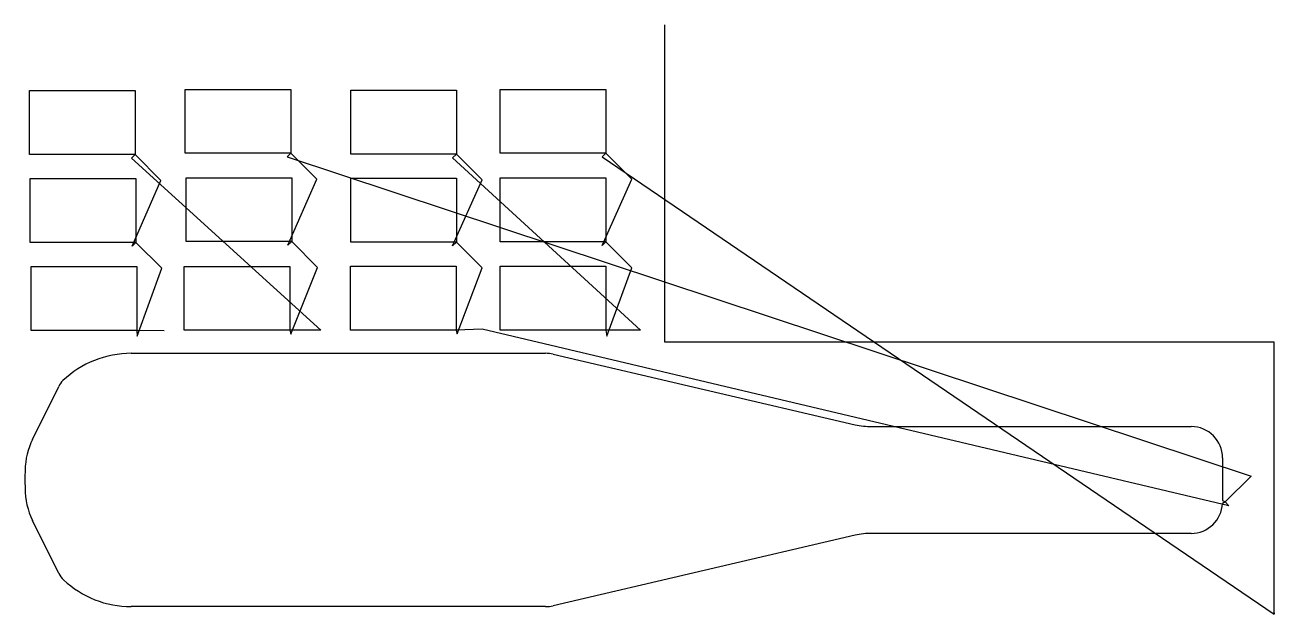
# Model space of a CAD drawing. Header units: metres. Extents: x 7 to 1201, y 0 to 563.
import ezdxf

# ---------------------------------------------------------------- set-up
doc = ezdxf.new("R2010")
doc.units = ezdxf.units.M

msp = doc.modelspace()

# ---------------------------------------------------------------- linework, layer by layer
at = {"layer": 'TOOL_0'}
for p, q in [((618.445, 561.745), (618.445, 562.745)), ((618.445, 259.823), (618.445, 561.745)), ((11.013, 439.06), (11.013, 500.06)), ((11.013, 500.06), (112.013, 500.06)), ((112.013, 500.06), (112.013, 439.06)), ((159.866, 440.168), (159.866, 501.168)), ((159.866, 501.168), (260.866, 501.168)), ((260.866, 501.168), (260.866, 440.168)), ((318.079, 439.4), (318.079, 500.4)), ((318.079, 500.4), (419.079, 500.4)), ((419.079, 500.4), (419.079, 439.4)), ((460.978, 440.168), (460.978, 501.168)), ((460.978, 501.168), (561.978, 501.168)), ((561.978, 501.168), (561.978, 440.168)), ((112.013, 439.06), (11.013, 439.06)), ((112.013, 439.06), (108.477, 435.524)), ((108.477, 435.524), (289.521, 271.068)), ((136.762, 414.311), (112.013, 439.06)), ((260.866, 440.168), (159.866, 440.168)), ((260.866, 440.168), (257.33, 436.632)), ((257.33, 436.632), (1178.691, 131.783)), ((285.615, 415.42), (260.866, 440.168)), ((419.079, 439.4), (318.079, 439.4)), ((419.079, 439.4), (415.543, 435.864)), ((415.543, 435.864), (594.912, 271.274)), ((443.828, 414.652), (419.079, 439.4)), ((561.978, 440.168), (460.978, 440.168)), ((561.978, 440.168), (558.442, 436.632)), ((558.442, 436.632), (1200.506, -0.003)), ((586.727, 415.42), (561.978, 440.168)), ((11.864, 355.012), (11.864, 416.012)), ((11.864, 416.012), (112.864, 416.012)), ((109.328, 351.476), (136.762, 414.311)), ((112.864, 416.012), (112.864, 355.012)), ((160.717, 355.864), (160.717, 416.864)), ((160.717, 416.864), (261.717, 416.864)), ((258.181, 352.328), (285.615, 415.42)), ((261.717, 416.864), (261.717, 355.864)), ((318.079, 355.352), (318.079, 416.352)), ((318.079, 416.352), (419.079, 416.352)), ((415.543, 351.816), (443.828, 414.652)), ((419.079, 416.352), (419.079, 355.352)), ((460.979, 355.608), (460.979, 416.608)), ((460.979, 416.608), (561.979, 416.608)), ((558.443, 352.072), (586.727, 415.42)), ((561.979, 416.608), (561.979, 355.608)), ((112.864, 355.012), (11.864, 355.012)), ((112.864, 355.012), (109.328, 351.476)), ((137.613, 330.263), (112.864, 355.012)), ((261.717, 355.864), (160.717, 355.864)), ((261.717, 355.864), (258.181, 352.328)), ((286.466, 331.115), (261.717, 355.864)), ((419.079, 355.352), (318.079, 355.352)), ((419.079, 355.352), (415.543, 351.816)), ((443.827, 330.603), (419.079, 355.352)), ((561.979, 355.608), (460.979, 355.608)), ((561.979, 355.608), (558.443, 352.072)), ((586.728, 330.859), (561.979, 355.608)), ((12.715, 270.963), (12.715, 331.963)), ((12.715, 331.963), (113.715, 331.963)), ((113.715, 331.963), (113.715, 270.963)), ((114.023, 265.301), (137.613, 330.263)), ((158.931, 271.132), (158.931, 332.132)), ((158.931, 332.132), (259.931, 332.132)), ((259.931, 332.132), (259.931, 271.132)), ((260.952, 267.346), (286.466, 331.115)), ((317.993, 271.302), (317.993, 332.302)), ((317.993, 332.302), (418.993, 332.302)), ((418.993, 332.302), (418.993, 271.302)), ((419.799, 267.756), (443.827, 330.603)), ((460.979, 271.302), (460.979, 332.302)), ((460.979, 332.302), (561.979, 332.302)), ((561.979, 332.302), (561.979, 271.302)), ((562.882, 265.411), (586.728, 330.859)), ((113.715, 270.963), (12.715, 270.963)), ((139.995, 270.512), (113.715, 270.963)), ((113.715, 270.963), (114.023, 265.301)), ((259.931, 271.132), (158.931, 271.132)), ((289.521, 271.068), (259.931, 271.132)), ((259.931, 271.132), (260.952, 267.346)), ((418.993, 271.302), (317.993, 271.302)), ((443.879, 271.977), (418.993, 271.302)), ((418.993, 271.302), (419.799, 267.756)), ((1157.479, 103.498), (443.879, 271.977)), ((561.979, 271.302), (460.979, 271.302)), ((594.912, 271.274), (561.979, 271.302)), ((561.979, 271.302), (562.882, 265.411)), ((1200.506, 259.823), (618.445, 259.823)), ((1200.506, 0.997), (1200.506, 259.823)), ((108.418, 249.066), (504.409, 249.066)), ((511.453, 248.255), (800.242, 180.871)), ((14.096, 166.857), (39.033, 217.363)), ((815.92, 179.066), (1121.362, 179.066)), ((1151.362, 149.066), (1151.362, 108.566)), ((1178.691, 131.783), (1153.942, 107.034)), ((1151.362, 108.566), (1153.943, 107.034)), ((1153.942, 107.034), (1151.323, 105.567)), ((1153.943, 107.034), (1157.479, 103.498)), ((39.031, 38.77), (14.095, 89.276)), ((800.24, 75.262), (511.451, 7.878)), ((1121.36, 77.067), (815.919, 77.067)), ((504.407, 7.067), (108.416, 7.067)), ((1200.506, -0.003), (1200.506, 0.997)), ((1200.506, 0.997), (1200.506, -0.003)), ((1200.506, -0.003), (1200.506, 0.997))]:
    msp.add_line(p, q, dxfattribs=at)
for centre, radius, start, end in [((108.471, 153.973), 95.093, 90.031934, 133.500993), ((504.26, 216.768), 32.298, 77.131965, 89.73568), ((58.973, 207.373), 22.303, 135.697587, 153.388993), ((815.921, 248.066), 69, 256.865843, 269.99917), ((1121.362, 149.066), 30, 0, 90), ((77.242, 135.774), 70.382, 153.791734, 178.611057), ((757.207, 128.066), 750.386, 179.281174, 180.595581), ((76.862, 120.266), 70.001, 180, 206.276971), ((1121.361, 107.067), 30, 269.99809, 357.133971), ((815.919, 8.067), 69, 90, 103.134157), ((57.049, 47.611), 20.07, 206.136078, 228.350814), ((108.394, 101.727), 94.66, 226.896377, 270.013316), ((504.257, 39.365), 32.298, 270.266094, 282.869764)]:
    msp.add_arc(centre, radius, start, end, dxfattribs=at)

doc.saveas('drawing.dxf')
